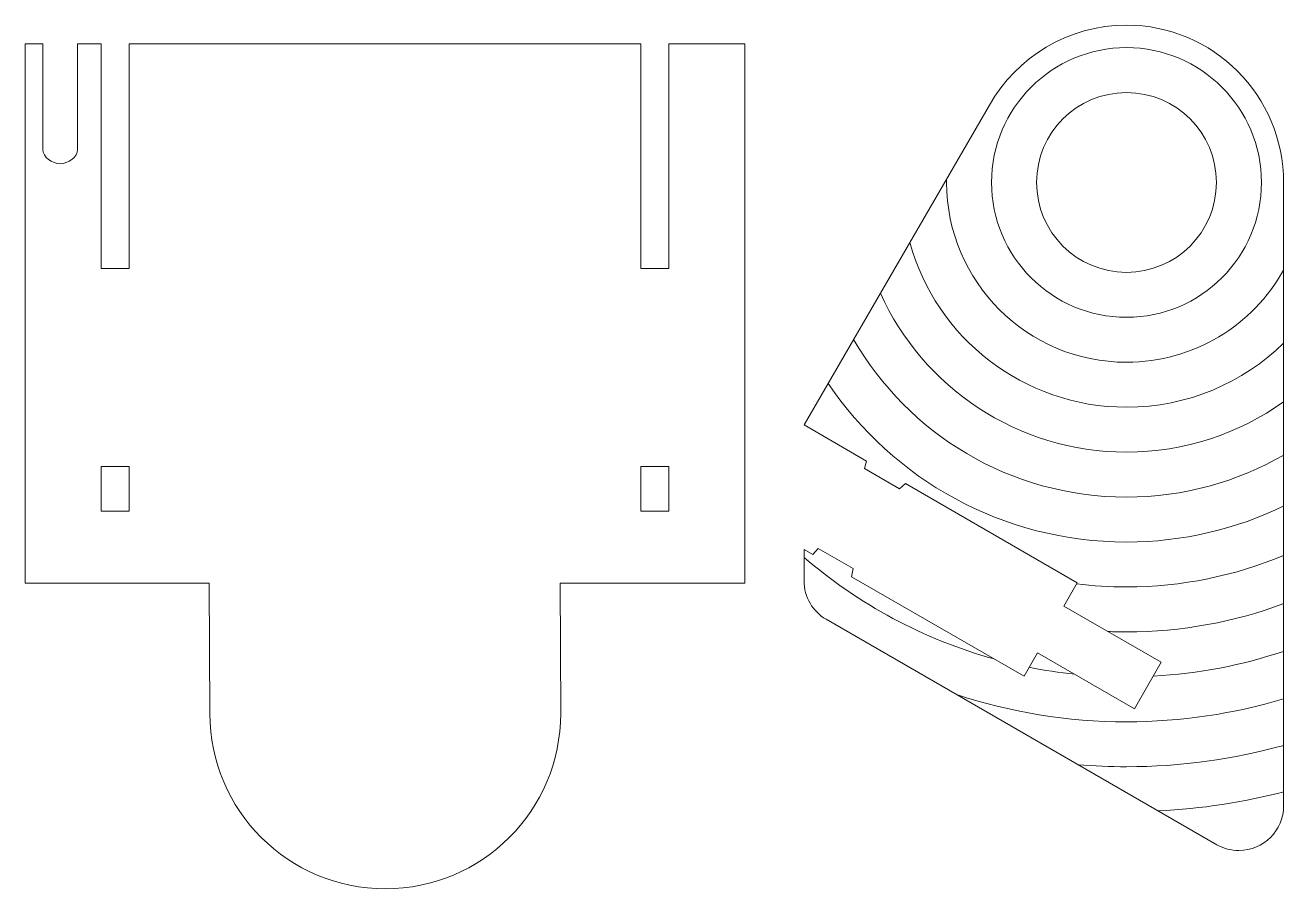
# Model space of a CAD drawing. Header units: centimetres. Extents: x -6.9 to 7.4, y -14.4 to 14.5.
# Drawn here: x -6.93 to 7.07, y 4.88 to 14.49 of the extents above; entities that cross this region are included whole.
import ezdxf

# ---------------------------------------------------------------- set-up
doc = ezdxf.new("R2010")
doc.units = ezdxf.units.CM
doc.header["$MEASUREMENT"] = 0
doc.layers.add('Layer 1', color=7, linetype='Continuous')

msp = doc.modelspace()

# ---------------------------------------------------------------- linework, layer by layer
at = {"layer": 'Layer 1', "lineweight": 20}
for points, knots in [([(7.06453, 5.80882), (7.06453, 5.53272), (6.84381, 5.31089), (6.56772, 5.31089), (6.56772, 5.31089), (6.47928, 5.31089), (6.3962, 5.33386), (6.32412, 5.37416), (6.32412, 5.37416), (6.32412, 5.37416), (1.97704, 7.8824), (1.97704, 7.8824), (1.97704, 7.8824), (1.831, 7.9697), (1.7332, 8.12937), (1.7332, 8.31185), (1.7332, 8.31185), (1.7332, 8.31185), (1.7332, 8.66008), (1.7332, 8.66008), (1.7332, 8.66008), (1.7332, 8.66008), (1.82879, 8.60448), (1.82879, 8.60448), (1.82879, 8.60448), (1.82879, 8.60448), (1.88948, 8.67141), (1.88948, 8.67141), (1.88948, 8.67141), (1.88948, 8.67141), (2.27918, 8.44642), (2.27918, 8.44642), (2.27918, 8.44642), (2.27918, 8.44642), (2.26181, 8.35448), (2.26181, 8.35448), (2.26181, 8.35448), (2.26181, 8.35448), (4.1787, 7.25), (4.1787, 7.25), (4.1787, 7.25), (4.1787, 7.25), (4.32893, 7.50907), (4.32893, 7.50907), (4.32893, 7.50907), (4.32893, 7.50907), (5.40671, 6.88858), (5.40671, 6.88858), (5.40671, 6.88858), (5.40671, 6.88858), (5.70466, 7.40422), (5.70466, 7.40422), (5.70466, 7.40422), (5.70466, 7.40422), (4.6199, 8.02874), (4.6199, 8.02874), (4.6199, 8.02874), (4.6199, 8.02874), (4.7687, 8.28923), (4.7687, 8.28923), (4.7687, 8.28923), (4.7687, 8.28923), (2.86181, 9.39371), (2.86181, 9.39371), (2.86181, 9.39371), (2.86181, 9.39371), (2.79381, 9.33401), (2.79381, 9.33401), (2.79381, 9.33401), (2.79381, 9.33401), (2.40411, 9.559), (2.40411, 9.559), (2.40411, 9.559), (2.40411, 9.559), (2.42879, 9.64371), (2.42879, 9.64371), (2.42879, 9.64371), (2.42879, 9.64371), (1.73385, 10.04516), (1.73385, 10.04516), (1.73385, 10.04516), (1.73385, 10.04516), (3.79464, 13.60402), (3.79464, 13.60402), (3.79464, 13.60402), (4.09531, 14.13443), (4.66499, 14.49242), (5.31811, 14.49242), (5.31811, 14.49242), (6.28444, 14.49242), (7.06453, 13.70875), (7.06453, 12.74242), (7.06453, 12.74242), (7.06453, 12.74242), (7.06453, 5.80882), (7.06453, 5.80882)], [0, 0, 0, 0, 0.04166667, 0.04166667, 0.04166667, 0.04166667, 0.08333333, 0.08333333, 0.08333333, 0.08333333, 0.125, 0.125, 0.125, 0.125, 0.16666667, 0.16666667, 0.16666667, 0.16666667, 0.20833333, 0.20833333, 0.20833333, 0.20833333, 0.25, 0.25, 0.25, 0.25, 0.29166667, 0.29166667, 0.29166667, 0.29166667, 0.33333333, 0.33333333, 0.33333333, 0.33333333, 0.375, 0.375, 0.375, 0.375, 0.41666667, 0.41666667, 0.41666667, 0.41666667, 0.45833333, 0.45833333, 0.45833333, 0.45833333, 0.5, 0.5, 0.5, 0.5, 0.54166667, 0.54166667, 0.54166667, 0.54166667, 0.58333333, 0.58333333, 0.58333333, 0.58333333, 0.625, 0.625, 0.625, 0.625, 0.66666667, 0.66666667, 0.66666667, 0.66666667, 0.70833333, 0.70833333, 0.70833333, 0.70833333, 0.75, 0.75, 0.75, 0.75, 0.79166667, 0.79166667, 0.79166667, 0.79166667, 0.83333333, 0.83333333, 0.83333333, 0.83333333, 0.875, 0.875, 0.875, 0.875, 0.91666667, 0.91666667, 0.91666667, 0.91666667, 0.95833333, 0.95833333, 0.95833333, 0.95833333, 1, 1, 1, 1]), ([(-6.73064, 13.11077), (-6.73064, 13.02243), (-6.62547, 12.95077), (-6.53712, 12.95077), (-6.53712, 12.95077), (-6.44877, 12.95077), (-6.34359, 13.02243), (-6.34359, 13.11077), (-6.34359, 13.11077), (-6.34359, 13.11077), (-6.34359, 14.28417), (-6.34359, 14.28417), (-6.34359, 14.28417), (-6.34359, 14.28417), (-6.08212, 14.28417), (-6.08212, 14.28417), (-6.08212, 14.28417), (-6.08212, 14.28417), (-6.08212, 11.78473), (-6.08212, 11.78473), (-6.08212, 11.78473), (-6.08212, 11.78473), (-5.77212, 11.7847), (-5.77212, 11.7847), (-5.77212, 11.7847), (-5.77212, 11.7847), (-5.77212, 14.28417), (-5.77212, 14.28417), (-5.77212, 14.28417), (-5.77212, 14.28417), (-0.08212, 14.28417), (-0.08212, 14.28417), (-0.08212, 14.28417), (-0.08212, 14.28417), (-0.08212, 11.78403), (-0.08212, 11.78403), (-0.08212, 11.78403), (-0.08212, 11.78403), (0.22788, 11.78372), (0.22788, 11.78372), (0.22788, 11.78372), (0.22788, 11.78372), (0.22788, 14.28417), (0.22788, 14.28417), (0.22788, 14.28417), (0.22788, 14.28417), (1.07288, 14.28417), (1.07288, 14.28417), (1.07288, 14.28417), (1.07288, 14.28417), (1.07288, 8.28417), (1.07288, 8.28417), (1.07288, 8.28417), (1.07288, 8.28417), (-0.97713, 8.28417), (-0.97713, 8.28417), (-0.97713, 8.28417), (-0.97713, 8.28417), (-0.97302, 6.83423), (-0.97302, 6.83423), (-0.97302, 6.83423), (-0.97302, 5.75743), (-1.84625, 4.8842), (-2.92302, 4.8842), (-2.92302, 4.8842), (-3.99979, 4.8842), (-4.87302, 5.75743), (-4.87302, 6.83423), (-4.87302, 6.83423), (-4.87302, 6.83423), (-4.87996, 8.28417), (-4.87996, 8.28417), (-4.87996, 8.28417), (-4.87996, 8.28417), (-6.92712, 8.28417), (-6.92712, 8.28417), (-6.92712, 8.28417), (-6.92712, 8.28417), (-6.92712, 14.28417), (-6.92712, 14.28417), (-6.92712, 14.28417), (-6.92712, 14.28417), (-6.73064, 14.28417), (-6.73064, 14.28417), (-6.73064, 14.28417), (-6.73064, 14.28417), (-6.73064, 13.11077), (-6.73064, 13.11077)], [0, 0, 0, 0, 0.04545455, 0.04545455, 0.04545455, 0.04545455, 0.09090909, 0.09090909, 0.09090909, 0.09090909, 0.13636364, 0.13636364, 0.13636364, 0.13636364, 0.18181818, 0.18181818, 0.18181818, 0.18181818, 0.22727273, 0.22727273, 0.22727273, 0.22727273, 0.27272727, 0.27272727, 0.27272727, 0.27272727, 0.31818182, 0.31818182, 0.31818182, 0.31818182, 0.36363636, 0.36363636, 0.36363636, 0.36363636, 0.40909091, 0.40909091, 0.40909091, 0.40909091, 0.45454545, 0.45454545, 0.45454545, 0.45454545, 0.5, 0.5, 0.5, 0.5, 0.54545455, 0.54545455, 0.54545455, 0.54545455, 0.59090909, 0.59090909, 0.59090909, 0.59090909, 0.63636364, 0.63636364, 0.63636364, 0.63636364, 0.68181818, 0.68181818, 0.68181818, 0.68181818, 0.72727273, 0.72727273, 0.72727273, 0.72727273, 0.77272727, 0.77272727, 0.77272727, 0.77272727, 0.81818182, 0.81818182, 0.81818182, 0.81818182, 0.86363636, 0.86363636, 0.86363636, 0.86363636, 0.90909091, 0.90909091, 0.90909091, 0.90909091, 0.95454545, 0.95454545, 0.95454545, 0.95454545, 1, 1, 1, 1]), ([(4.31811, 12.74242), (4.31811, 13.29461), (4.76592, 13.74242), (5.31811, 13.74242), (5.31811, 13.74242), (5.8703, 13.74242), (6.31811, 13.29461), (6.31811, 12.74242), (6.31811, 12.74242), (6.31811, 12.19023), (5.8703, 11.74242), (5.31811, 11.74242), (5.31811, 11.74242), (4.76592, 11.74242), (4.31811, 12.19023), (4.31811, 12.74242)], [0, 0, 0, 0, 0.25, 0.25, 0.25, 0.25, 0.5, 0.5, 0.5, 0.5, 0.75, 0.75, 0.75, 0.75, 1, 1, 1, 1]), ([(-5.77212, 9.08417), (-5.77212, 9.08417), (-6.08212, 9.08417), (-6.08212, 9.08417), (-6.08212, 9.08417), (-6.08212, 9.08417), (-6.08212, 9.58417), (-6.08212, 9.58417), (-6.08212, 9.58417), (-6.08212, 9.58417), (-5.77212, 9.58417), (-5.77212, 9.58417), (-5.77212, 9.58417), (-5.77212, 9.58417), (-5.77212, 9.08417), (-5.77212, 9.08417)], [0, 0, 0, 0, 0.25, 0.25, 0.25, 0.25, 0.5, 0.5, 0.5, 0.5, 0.75, 0.75, 0.75, 0.75, 1, 1, 1, 1]), ([(0.22788, 9.08417), (0.22788, 9.08417), (-0.08212, 9.08417), (-0.08212, 9.08417), (-0.08212, 9.08417), (-0.08212, 9.08417), (-0.08212, 9.58417), (-0.08212, 9.58417), (-0.08212, 9.58417), (-0.08212, 9.58417), (0.22788, 9.58417), (0.22788, 9.58417), (0.22788, 9.58417), (0.22788, 9.58417), (0.22788, 9.08417), (0.22788, 9.08417)], [0, 0, 0, 0, 0.25, 0.25, 0.25, 0.25, 0.5, 0.5, 0.5, 0.5, 0.75, 0.75, 0.75, 0.75, 1, 1, 1, 1])]:
    msp.add_open_spline(points, degree=3, knots=knots, dxfattribs=at)
at = {"layer": 'Layer 1', "color": 142, "lineweight": 20}
for points, knots in [([(3.81811, 12.74242), (3.81811, 13.57071), (4.48983, 14.24242), (5.31811, 14.24242), (5.31811, 14.24242), (6.1464, 14.24242), (6.81811, 13.5707), (6.81811, 12.74242), (6.81811, 12.74242), (6.81811, 11.91413), (6.1464, 11.24242), (5.31811, 11.24242), (5.31811, 11.24242), (4.48983, 11.24242), (3.81811, 11.91414), (3.81811, 12.74242)], [0, 0, 0, 0, 0.25, 0.25, 0.25, 0.25, 0.5, 0.5, 0.5, 0.5, 0.75, 0.75, 0.75, 0.75, 1, 1, 1, 1]), ([(7.06425, 11.76664), (6.72199, 11.15556), (6.06819, 10.74242), (5.31811, 10.74242), (5.31811, 10.74242), (4.21373, 10.74242), (3.31811, 11.63804), (3.31811, 12.74242), (3.31811, 12.74242), (3.31811, 12.75496), (3.31823, 12.76748), (3.31845, 12.77994)], [0, 0, 0, 0, 0.33333333, 0.33333333, 0.33333333, 0.33333333, 0.66666667, 0.66666667, 0.66666667, 0.66666667, 1, 1, 1, 1]), ([(7.06539, 10.95457), (6.61466, 10.51402), (5.99804, 10.24242), (5.31811, 10.24242), (5.31811, 10.24242), (4.16916, 10.24242), (3.20096, 11.01789), (2.90853, 12.07389)], [0, 0, 0, 0, 0.5, 0.5, 0.5, 0.5, 1, 1, 1, 1]), ([(7.06435, 10.30291), (6.57247, 9.95014), (5.96947, 9.74242), (5.31811, 9.74242), (5.31811, 9.74242), (4.10041, 9.74242), (3.05188, 10.46833), (2.58181, 11.51092)], [0, 0, 0, 0, 0.5, 0.5, 0.5, 0.5, 1, 1, 1, 1]), ([(7.06636, 9.70981), (6.55197, 9.41255), (5.95483, 9.24242), (5.31811, 9.24242), (5.31811, 9.24242), (4.02146, 9.24242), (2.88921, 9.94791), (2.28448, 10.99592)], [0, 0, 0, 0, 0.5, 0.5, 0.5, 0.5, 1, 1, 1, 1]), ([(7.06607, 9.14366), (6.53799, 8.88662), (5.94483, 8.74242), (5.31811, 8.74242), (5.31811, 8.74242), (3.93763, 8.74242), (2.72023, 9.44214), (2.00135, 10.50614)], [0, 0, 0, 0, 0.5, 0.5, 0.5, 0.5, 1, 1, 1, 1]), ([(7.06537, 8.59436), (6.52812, 8.36774), (5.93772, 8.24242), (5.31811, 8.24242), (5.31811, 8.24242), (5.1305, 8.24242), (4.94555, 8.25394), (4.76398, 8.27621)], [0, 0, 0, 0, 0.5, 0.5, 0.5, 0.5, 1, 1, 1, 1]), ([(7.06736, 8.05707), (6.52286, 7.85367), (5.93346, 7.74242), (5.31811, 7.74242), (5.31811, 7.74242), (5.24861, 7.74242), (5.17951, 7.74387), (5.11071, 7.74667)], [0, 0, 0, 0, 0.5, 0.5, 0.5, 0.5, 1, 1, 1, 1]), ([(7.06495, 6.9994), (6.51247, 6.832), (5.92597, 6.74212), (5.31811, 6.74242), (5.31811, 6.74242), (4.65757, 6.74278), (4.02205, 6.84946), (3.42811, 7.0462)], [0, 0, 0, 0, 0.5, 0.5, 0.5, 0.5, 1, 1, 1, 1]), ([(7.06642, 6.48032), (6.51021, 6.32529), (5.92378, 6.24242), (5.31811, 6.24242), (5.31811, 6.24242), (5.13643, 6.24242), (4.95651, 6.24996), (4.77861, 6.26452)], [0, 0, 0, 0, 0.5, 0.5, 0.5, 0.5, 1, 1, 1, 1])]:
    msp.add_open_spline(points, degree=3, knots=knots, dxfattribs=at)
for points in [[(3.84735, 7.44135), (3.0575, 7.66009), (2.33892, 8.05075), (1.73453, 8.57045)], [(7.06458, 7.52561), (6.60588, 7.37211), (6.12023, 7.27729), (5.61665, 7.25039)], [(4.74402, 7.27201), (4.57236, 7.28983), (4.40302, 7.31557), (4.23642, 7.34879)], [(7.06699, 5.96271), (6.61864, 5.84735), (6.15279, 5.77532), (5.67434, 5.75131)]]:
    msp.add_open_spline(points, degree=3, dxfattribs=at)

doc.saveas('drawing.dxf')
